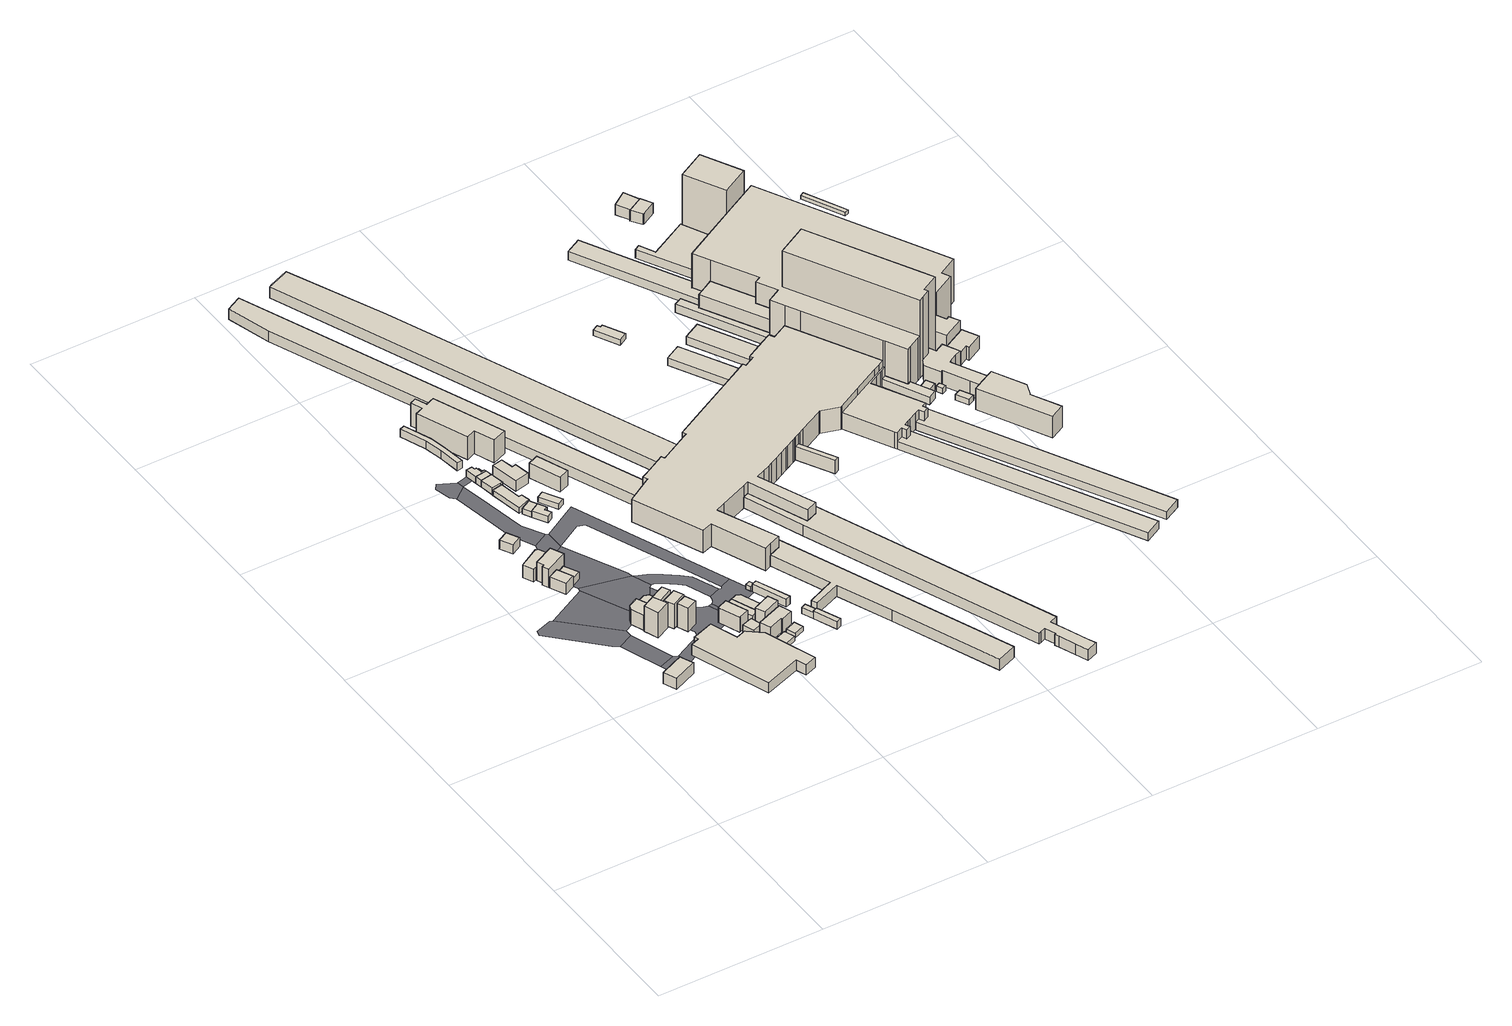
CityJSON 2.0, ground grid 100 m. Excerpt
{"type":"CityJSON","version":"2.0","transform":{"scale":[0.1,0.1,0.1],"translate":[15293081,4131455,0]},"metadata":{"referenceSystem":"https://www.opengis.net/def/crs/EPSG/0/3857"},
"CityObjects":{
"building1":{"type":"Building","attributes":{"measured_height":8.1},"geometry":[{"type":"Solid","lod":"1","boundaries":[[[[0,1,2,3]],[[0,3,4,5]],[[3,2,6,4]],[[2,1,7,6]],[[1,0,5,7]],[[5,4,6,7]]]]}]},
"building2":{"type":"Building","attributes":{"measured_height":11.3,"year_of_construction":1967,"storeys_above_ground":2,"usage":"住宅","districts_and_zones_type":"商業地域"},"geometry":[{"type":"Solid","lod":"1","boundaries":[[[[8,9,10,11]],[[8,11,12,13]],[[11,10,14,12]],[[10,9,15,14]],[[9,8,13,15]],[[13,12,14,15]]]]}]},
"building3":{"type":"Building","attributes":{"measured_height":10.6,"year_of_construction":1973,"storeys_above_ground":3,"usage":"商業施設","districts_and_zones_type":"商業地域"},"geometry":[{"type":"Solid","lod":"1","boundaries":[[[[16,17,18,19,20,21,22]],[[16,22,23,24]],[[22,21,25,23]],[[21,20,26,25]],[[20,19,27,26]],[[19,18,28,27]],[[18,17,29,28]],[[17,16,24,29]],[[24,23,25,26,27,28,29]]]]}]},
"building4":{"type":"Building","attributes":{"measured_height":13.6,"year_of_construction":2006,"storeys_above_ground":4,"usage":"商業施設","districts_and_zones_type":"商業地域"},"geometry":[{"type":"Solid","lod":"1","boundaries":[[[[30,31,32,33,34,35]],[[30,35,36,37]],[[35,34,38,36]],[[34,33,39,38]],[[33,32,40,39]],[[32,31,41,40]],[[31,30,37,41]],[[37,36,38,39,40,41]]]]}]},
"building5":{"type":"Building","attributes":{"measured_height":16.8,"year_of_construction":1968,"storeys_above_ground":3,"usage":"住宅","districts_and_zones_type":"商業地域"},"geometry":[{"type":"Solid","lod":"1","boundaries":[[[[42,43,44,45,46,47,48]],[[42,48,49,50]],[[48,47,51,49]],[[47,46,52,51]],[[46,45,53,52]],[[45,44,54,53]],[[44,43,55,54]],[[43,42,50,55]],[[50,49,51,52,53,54,55]]]]}]},
"building6":{"type":"Building","attributes":{"measured_height":19.3,"year_of_construction":1996,"storeys_above_ground":5,"usage":"商業施設","districts_and_zones_type":"商業地域"},"geometry":[{"type":"Solid","lod":"1","boundaries":[[[[56,57,58,59]],[[56,59,60,61]],[[59,58,62,60]],[[58,57,63,62]],[[57,56,61,63]],[[61,60,62,63]]]]}]},
"building7":{"type":"Building","attributes":{"measured_height":6.2,"storeys_above_ground":2,"usage":"商業施設","districts_and_zones_type":"商業地域"},"geometry":[{"type":"Solid","lod":"1","boundaries":[[[[64,65,66,67]],[[64,67,68,69]],[[67,66,70,68]],[[66,65,71,70]],[[65,64,69,71]],[[69,68,70,71]]]]}]},
"building8":{"type":"Building","attributes":{"measured_height":7.5,"year_of_construction":1984,"storeys_above_ground":1,"usage":"商業施設","districts_and_zones_type":"商業地域"},"geometry":[{"type":"Solid","lod":"1","boundaries":[[[[72,73,74,75]],[[72,75,76,77]],[[75,74,78,76]],[[74,73,79,78]],[[73,72,77,79]],[[77,76,78,79]]]]}]},
"building9":{"type":"Building","attributes":{"measured_height":15.2},"geometry":[{"type":"Solid","lod":"1","boundaries":[[[[80,81,82,83,84,85]],[[80,85,86,87]],[[85,84,88,86]],[[84,83,89,88]],[[83,82,90,89]],[[82,81,91,90]],[[81,80,87,91]],[[87,86,88,89,90,91]]]]}]},
"building10":{"type":"Building","attributes":{"measured_height":15.2,"year_of_construction":1981,"storeys_above_ground":5,"usage":"店舗等併用住宅","districts_and_zones_type":"商業地域"},"geometry":[{"type":"Solid","lod":"1","boundaries":[[[[92,93,94,95,96]],[[92,96,97,98]],[[96,95,99,97]],[[95,94,100,99]],[[94,93,101,100]],[[93,92,98,101]],[[98,97,99,100,101]]]]}]},
"building11":{"type":"Building","attributes":{"measured_height":16.3,"year_of_construction":1977,"storeys_above_ground":4,"usage":"商業施設","districts_and_zones_type":"商業地域"},"geometry":[{"type":"Solid","lod":"1","boundaries":[[[[102,103,104,105]],[[102,105,106,107]],[[105,104,108,106]],[[104,103,109,108]],[[103,102,107,109]],[[107,106,108,109]]]]}]},
"building12":{"type":"Building","attributes":{"measured_height":15.6,"year_of_construction":1997,"storeys_above_ground":2,"usage":"商業施設","districts_and_zones_type":"商業地域"},"geometry":[{"type":"Solid","lod":"1","boundaries":[[[[110,111,112,113]],[[110,113,114,115]],[[113,112,116,114]],[[112,111,117,116]],[[111,110,115,117]],[[115,114,116,117]]]]}]},
"building13":{"type":"Building","attributes":{"measured_height":8.1},"geometry":[{"type":"Solid","lod":"1","boundaries":[[[[118,119,120,121,122,123,124,125,126,127,128]],[[118,128,129,130]],[[128,127,131,129]],[[127,126,132,131]],[[126,125,133,132]],[[125,124,134,133]],[[124,123,135,134]],[[123,122,136,135]],[[122,121,137,136]],[[121,120,138,137]],[[120,119,139,138]],[[119,118,130,139]],[[130,129,131,132,133,134,135,136,137,138,139]]]]}]},
"building14":{"type":"Building","attributes":{"measured_height":9.9,"year_of_construction":1980,"storeys_above_ground":3,"usage":"商業施設","districts_and_zones_type":"商業地域"},"geometry":[{"type":"Solid","lod":"1","boundaries":[[[[140,141,142,143,144,145]],[[140,145,146,147]],[[145,144,148,146]],[[144,143,149,148]],[[143,142,150,149]],[[142,141,151,150]],[[141,140,147,151]],[[147,146,148,149,150,151]]]]}]},
"building15":{"type":"Building","attributes":{"measured_height":4.8,"storeys_above_ground":2,"usage":"商業施設","districts_and_zones_type":"商業地域"},"geometry":[{"type":"Solid","lod":"1","boundaries":[[[[152,153,154,155,156]],[[152,156,157,158]],[[156,155,159,157]],[[155,154,160,159]],[[154,153,161,160]],[[153,152,158,161]],[[158,157,159,160,161]]]]}]},
"building16":{"type":"Building","attributes":{"measured_height":6.5},"geometry":[{"type":"Solid","lod":"1","boundaries":[[[[162,163,164,165]],[[162,165,166,167]],[[165,164,168,166]],[[164,163,169,168]],[[163,162,167,169]],[[167,166,168,169]]]]}]},
"building17":{"type":"Building","attributes":{"measured_height":4.9},"geometry":[{"type":"Solid","lod":"1","boundaries":[[[[170,171,172,173,174,175]],[[170,175,176,177]],[[175,174,178,176]],[[174,173,179,178]],[[173,172,180,179]],[[172,171,181,180]],[[171,170,177,181]],[[177,176,178,179,180,181]]]]}]},
"building18":{"type":"Building","attributes":{"measured_height":4.7,"storeys_above_ground":2,"usage":"商業施設","districts_and_zones_type":"商業地域"},"geometry":[{"type":"Solid","lod":"1","boundaries":[[[[182,183,184,185,154,153]],[[182,153,186,187]],[[153,154,188,186]],[[154,185,189,188]],[[185,184,190,189]],[[184,183,191,190]],[[183,182,187,191]],[[187,186,188,189,190,191]]]]}]},
"building19":{"type":"Building","attributes":{"measured_height":5.1,"storeys_above_ground":2,"usage":"商業施設","districts_and_zones_type":"商業地域"},"geometry":[{"type":"Solid","lod":"1","boundaries":[[[[192,193,194,195,196]],[[192,196,197,198]],[[196,195,199,197]],[[195,194,200,199]],[[194,193,201,200]],[[193,192,198,201]],[[198,197,199,200,201]]]]}]},
"building20":{"type":"Building","attributes":{"measured_height":5.1,"storeys_above_ground":2,"usage":"商業施設","districts_and_zones_type":"商業地域"},"geometry":[{"type":"Solid","lod":"1","boundaries":[[[[196,195,202,203]],[[196,203,204,205]],[[203,202,206,204]],[[202,195,207,206]],[[195,196,205,207]],[[205,204,206,207]]]]}]},
"building21":{"type":"Building","attributes":{"measured_height":5.7,"storeys_above_ground":2,"usage":"商業施設","districts_and_zones_type":"商業地域"},"geometry":[{"type":"Solid","lod":"1","boundaries":[[[[208,209,210,211,212,213,214,215]],[[208,215,216,217]],[[215,214,218,216]],[[214,213,219,218]],[[213,212,220,219]],[[212,211,221,220]],[[211,210,222,221]],[[210,209,223,222]],[[209,208,217,223]],[[217,216,218,219,220,221,222,223]]]]}]},
"building22":{"type":"Building","attributes":{"measured_height":4.8,"storeys_above_ground":2,"usage":"商業施設","districts_and_zones_type":"商業地域"},"geometry":[{"type":"Solid","lod":"1","boundaries":[[[[224,225,226,227,203,202,228,229]],[[224,229,230,231]],[[229,228,232,230]],[[228,202,233,232]],[[202,203,234,233]],[[203,227,235,234]],[[227,226,236,235]],[[226,225,237,236]],[[225,224,231,237]],[[231,230,232,233,234,235,236,237]]]]}]},
"building23":{"type":"Building","attributes":{"measured_height":3.4},"geometry":[{"type":"Solid","lod":"1","boundaries":[[[[238,239,240,241]],[[238,241,242,243]],[[241,240,244,242]],[[240,239,245,244]],[[239,238,243,245]],[[243,242,244,245]]]]}]},
"building24":{"type":"Building","attributes":{"measured_height":9,"year_of_construction":1964,"storeys_above_ground":2,"usage":"商業施設","districts_and_zones_type":"商業地域"},"geometry":[{"type":"Solid","lod":"1","boundaries":[[[[246,247,248,249,250]],[[246,250,251,252]],[[250,249,253,251]],[[249,248,254,253]],[[248,247,255,254]],[[247,246,252,255]],[[252,251,253,254,255]]]]}]},
"building25":{"type":"Building","attributes":{"measured_height":9.7,"year_of_construction":1983,"storeys_above_ground":3,"usage":"店舗等併用住宅","districts_and_zones_type":"商業地域"},"geometry":[{"type":"Solid","lod":"1","boundaries":[[[[256,257,258,259,260,261,262]],[[256,262,263,264]],[[262,261,265,263]],[[261,260,266,265]],[[260,259,267,266]],[[259,258,268,267]],[[258,257,269,268]],[[257,256,264,269]],[[264,263,265,266,267,268,269]]]]}]},
"building26":{"type":"Building","attributes":{"measured_height":13.1,"year_of_construction":1976,"storeys_above_ground":4,"usage":"商業系複合施設","districts_and_zones_type":"商業地域"},"geometry":[{"type":"Solid","lod":"1","boundaries":[[[[270,271,272,273]],[[270,273,274,275]],[[273,272,276,274]],[[272,271,277,276]],[[271,270,275,277]],[[275,274,276,277]]]]}]},
"building27":{"type":"Building","attributes":{"measured_height":4.4,"year_of_construction":1964,"storeys_above_ground":1,"usage":"商業施設","districts_and_zones_type":"商業地域"},"geometry":[{"type":"Solid","lod":"1","boundaries":[[[[278,279,280,281]],[[278,281,282,283]],[[281,280,284,282]],[[280,279,285,284]],[[279,278,283,285]],[[283,282,284,285]]]]}]},
"building28":{"type":"Building","attributes":{"measured_height":7,"storeys_above_ground":1,"usage":"運輸倉庫施設","districts_and_zones_type":"商業地域"},"geometry":[{"type":"Solid","lod":"1","boundaries":[[[[286,287,246,250,288,289]],[[286,289,290,291]],[[289,288,292,290]],[[288,250,293,292]],[[250,246,294,293]],[[246,287,295,294]],[[287,286,291,295]],[[291,290,292,293,294,295]]]]}]},
"building29":{"type":"Building","attributes":{"measured_height":7.9,"storeys_above_ground":2,"usage":"住宅","districts_and_zones_type":"商業地域"},"geometry":[{"type":"Solid","lod":"1","boundaries":[[[[296,297,298,299,300,301]],[[296,301,302,303]],[[301,300,304,302]],[[300,299,305,304]],[[299,298,306,305]],[[298,297,307,306]],[[297,296,303,307]],[[303,302,304,305,306,307]]]]}]},
"building30":{"type":"Building","attributes":{"measured_height":4.3,"year_of_construction":2017,"storeys_above_ground":1,"usage":"商業施設","districts_and_zones_type":"商業地域"},"geometry":[{"type":"Solid","lod":"1","boundaries":[[[[308,309,310,311]],[[308,311,312,313]],[[311,310,314,312]],[[310,309,315,314]],[[309,308,313,315]],[[313,312,314,315]]]]}]},
"building31":{"type":"Building","attributes":{"measured_height":16.6,"year_of_construction":2007,"storeys_above_ground":4,"usage":"業務施設","districts_and_zones_type":"商業地域"},"geometry":[{"type":"Solid","lod":"1","boundaries":[[[[316,317,318,319,320,321,322,323,324,325]],[[316,325,326,327]],[[325,324,328,326]],[[324,323,329,328]],[[323,322,330,329]],[[322,321,331,330]],[[321,320,332,331]],[[320,319,333,332]],[[319,318,334,333]],[[318,317,335,334]],[[317,316,327,335]],[[327,326,328,329,330,331,332,333,334,335]]]]}]},
"building32":{"type":"Building","attributes":{"measured_height":10.2,"year_of_construction":2008,"storeys_above_ground":2,"usage":"業務施設","districts_and_zones_type":"商業地域"},"geometry":[{"type":"Solid","lod":"1","boundaries":[[[[336,337,338,339]],[[336,339,340,341]],[[339,338,342,340]],[[338,337,343,342]],[[337,336,341,343]],[[341,340,342,343]]]]}]},
"building33":{"type":"Building","attributes":{"measured_height":3.2},"geometry":[{"type":"Solid","lod":"1","boundaries":[[[[344,345,346,347]],[[344,347,348,349]],[[347,346,350,348]],[[346,345,351,350]],[[345,344,349,351]],[[349,348,350,351]]]]}]},
"building34":{"type":"Building","attributes":{"measured_height":5.3},"geometry":[{"type":"Solid","lod":"1","boundaries":[[[[352,353,354,355]],[[352,355,356,357]],[[355,354,358,356]],[[354,353,359,358]],[[353,352,357,359]],[[357,356,358,359]]]]}]},
"building35":{"type":"Building","attributes":{"measured_height":4.4,"year_of_construction":1963,"storeys_above_ground":2,"usage":"商業施設","districts_and_zones_type":"商業地域"},"geometry":[{"type":"Solid","lod":"1","boundaries":[[[[360,361,362,363]],[[360,363,364,365]],[[363,362,366,364]],[[362,361,367,366]],[[361,360,365,367]],[[365,364,366,367]]]]}]},
"building36":{"type":"Building","attributes":{"measured_height":8.5,"storeys_above_ground":1,"usage":"業務施設","districts_and_zones_type":"商業地域"},"geometry":[{"type":"Solid","lod":"1","boundaries":[[[[368,369,370,371]],[[368,371,372,373]],[[371,370,374,372]],[[370,369,375,374]],[[369,368,373,375]],[[373,372,374,375]]]]}]},
"building37":{"type":"Building","attributes":{"measured_height":7.8,"year_of_construction":1972,"storeys_above_ground":1,"usage":"運輸倉庫施設","districts_and_zones_type":"商業地域"},"geometry":[{"type":"Solid","lod":"1","boundaries":[[[[376,377,378,379,380,381,382]],[[376,382,383,384]],[[382,381,385,383]],[[381,380,386,385]],[[380,379,387,386]],[[379,378,388,387]],[[378,377,389,388]],[[377,376,384,389]],[[384,383,385,386,387,388,389]]]]}]},
"building38":{"type":"Building","attributes":{"measured_height":8.8,"year_of_construction":1972,"storeys_above_ground":2,"usage":"運輸倉庫施設","districts_and_zones_type":"商業地域"},"geometry":[{"type":"Solid","lod":"1","boundaries":[[[[390,391,392,393,394,395,396,397,398,399,400,401,402]],[[390,402,403,404]],[[402,401,405,403]],[[401,400,406,405]],[[400,399,407,406]],[[399,398,408,407]],[[398,397,409,408]],[[397,396,410,409]],[[396,395,411,410]],[[395,394,412,411]],[[394,393,413,412]],[[393,392,414,413]],[[392,391,415,414]],[[391,390,404,415]],[[404,403,405,406,407,408,409,410,411,412,413,414,415]]]]}]},
"building39":{"type":"Building","attributes":{"measured_height":7.8,"year_of_construction":1972,"storeys_above_ground":1,"usage":"運輸倉庫施設","districts_and_zones_type":"商業地域"},"geometry":[{"type":"Solid","lod":"1","boundaries":[[[[416,417,418,419,420,421]],[[416,421,422,423]],[[421,420,424,422]],[[420,419,425,424]],[[419,418,426,425]],[[418,417,427,426]],[[417,416,423,427]],[[423,422,424,425,426,427]]]]}]},
"building40":{"type":"Building","attributes":{"measured_height":7.7,"year_of_construction":1972,"storeys_above_ground":1,"usage":"運輸倉庫施設","districts_and_zones_type":"商業地域"},"geometry":[{"type":"Solid","lod":"1","boundaries":[[[[428,429,430,431,432,433,434,435,436,437,438,439,440,441,442,443,444,445,446,447]],[[428,447,448,449]],[[447,446,450,448]],[[446,445,451,450]],[[445,444,452,451]],[[444,443,453,452]],[[443,442,454,453]],[[442,441,455,454]],[[441,440,456,455]],[[440,439,457,456]],[[439,438,458,457]],[[438,437,459,458]],[[437,436,460,459]],[[436,435,461,460]],[[435,434,462,461]],[[434,433,463,462]],[[433,432,464,463]],[[432,431,465,464]],[[431,430,466,465]],[[430,429,467,466]],[[429,428,449,467]],[[449,448,450,451,452,453,454,455,456,457,458,459,460,461,462,463,464,465,466,467]]]]}]},
"building41":{"type":"Building","attributes":{"measured_height":18.4,"year_of_construction":1972,"storeys_above_ground":2,"name":"豊橋駅","usage":"運輸倉庫施設","districts_and_zones_type":"商業地域"},"geometry":[{"type":"Solid","lod":"1","boundaries":[[[[468,469,470,471,472,473,474,475,476,477,478,479,480,481,482,483,484,485,486,487,488,489,490,491,492,493,494,495,496,497,498,499,500,501,502,503,504,505,506,507,508,509,510,511,512,513,514,515,516,517,518,519,520,521,522,523,524,525,526,527,528,529]],[[468,529,530,531]],[[529,528,532,530]],[[528,527,533,532]],[[527,526,534,533]],[[526,525,535,534]],[[525,524,536,535]],[[524,523,537,536]],[[523,522,538,537]],[[522,521,539,538]],[[521,520,540,539]],[[520,519,541,540]],[[519,518,542,541]],[[518,517,543,542]],[[517,516,544,543]],[[516,515,545,544]],[[515,514,546,545]],[[514,513,547,546]],[[513,512,548,547]],[[512,511,549,548]],[[511,510,550,549]],[[510,509,551,550]],[[509,508,552,551]],[[508,507,553,552]],[[507,506,554,553]],[[506,505,555,554]],[[505,504,556,555]],[[504,503,557,556]],[[503,502,558,557]],[[502,501,559,558]],[[501,500,560,559]],[[500,499,561,560]],[[499,498,562,561]],[[498,497,563,562]],[[497,496,564,563]],[[496,495,565,564]],[[495,494,566,565]],[[494,493,567,566]],[[493,492,568,567]],[[492,491,569,568]],[[491,490,570,569]],[[490,489,571,570]],[[489,488,572,571]],[[488,487,573,572]],[[487,486,574,573]],[[486,485,575,574]],[[485,484,576,575]],[[484,483,577,576]],[[483,482,578,577]],[[482,481,579,578]],[[481,480,580,579]],[[480,479,581,580]],[[479,478,582,581]],[[478,477,583,582]],[[477,476,584,583]],[[476,475,585,584]],[[475,474,586,585]],[[474,473,587,586]],[[473,472,588,587]],[[472,471,589,588]],[[471,470,590,589]],[[470,469,591,590]],[[469,468,531,591]],[[531,530,532,533,534,535,536,537,538,539,540,541,542,543,544,545,546,547,548,549,550,551,552,553,554,555,556,557,558,559,560,561,562,563,564,565,566,567,568,569,570,571,572,573,574,575,576,577,578,579,580,581,582,583,584,585,586,587,588,589,590,591]]]]}]},
"building42":{"type":"Building","attributes":{"measured_height":11.7,"storeys_above_ground":1,"usage":"運輸倉庫施設","districts_and_zones_type":"商業地域"},"geometry":[{"type":"Solid","lod":"1","boundaries":[[[[592,593,594,595]],[[592,595,596,597]],[[595,594,598,596]],[[594,593,599,598]],[[593,592,597,599]],[[597,596,598,599]]]]}]},
"building43":{"type":"Building","attributes":{"measured_height":3.5,"year_of_construction":1991,"storeys_above_ground":1,"usage":"業務施設","districts_and_zones_type":"商業地域"},"geometry":[{"type":"Solid","lod":"1","boundaries":[[[[600,601,602,603,604,605]],[[600,605,606,607]],[[605,604,608,606]],[[604,603,609,608]],[[603,602,610,609]],[[602,601,611,610]],[[601,600,607,611]],[[607,606,608,609,610,611]]]]}]},
"building44":{"type":"Building","attributes":{"measured_height":5.5,"year_of_construction":1997,"storeys_above_ground":1,"usage":"運輸倉庫施設","districts_and_zones_type":"商業地域"},"geometry":[{"type":"Solid","lod":"1","boundaries":[[[[612,613,614,615,616,617]],[[612,617,618,619]],[[617,616,620,618]],[[616,615,621,620]],[[615,614,622,621]],[[614,613,623,622]],[[613,612,619,623]],[[619,618,620,621,622,623]]]]}]},
"building45":{"type":"Building","attributes":{"measured_height":5.5,"year_of_construction":1997,"storeys_above_ground":1,"usage":"運輸倉庫施設","districts_and_zones_type":"商業地域"},"geometry":[{"type":"Solid","lod":"1","boundaries":[[[[624,625,626,627]],[[624,627,628,629]],[[627,626,630,628]],[[626,625,631,630]],[[625,624,629,631]],[[629,628,630,631]]]]}]},
"building46":{"type":"Building","attributes":{"measured_height":13,"storeys_above_ground":1,"usage":"運輸倉庫施設","districts_and_zones_type":"商業地域"},"geometry":[{"type":"Solid","lod":"1","boundaries":[[[[632,633,634,635,636,637,638,639,640,641,642,643,644,645,646,647,648,649,650,651,652,653,654,655,656]],[[632,656,657,658]],[[656,655,659,657]],[[655,654,660,659]],[[654,653,661,660]],[[653,652,662,661]],[[652,651,663,662]],[[651,650,664,663]],[[650,649,665,664]],[[649,648,666,665]],[[648,647,667,666]],[[647,646,668,667]],[[646,645,669,668]],[[645,644,670,669]],[[644,643,671,670]],[[643,642,672,671]],[[642,641,673,672]],[[641,640,674,673]],[[640,639,675,674]],[[639,638,676,675]],[[638,637,677,676]],[[637,636,678,677]],[[636,635,679,678]],[[635,634,680,679]],[[634,633,681,680]],[[633,632,658,681]],[[658,657,659,660,661,662,663,664,665,666,667,668,669,670,671,672,673,674,675,676,677,678,679,680,681]]]]}]},
"building47":{"type":"Building","attributes":{"measured_height":20.9,"year_of_construction":1997,"storeys_above_ground":1,"usage":"運輸倉庫施設","districts_and_zones_type":"商業地域"},"geometry":[{"type":"Solid","lod":"1","boundaries":[[[[682,683,684,685,529,528,686,687]],[[682,687,688,689]],[[687,686,690,688]],[[686,528,691,690]],[[528,529,692,691]],[[529,685,693,692]],[[685,684,694,693]],[[684,683,695,694]],[[683,682,689,695]],[[689,688,690,691,692,693,694,695]]]]}]},
"building48":{"type":"Building","attributes":{"measured_height":5.6,"year_of_construction":1997,"storeys_above_ground":1,"usage":"運輸倉庫施設","districts_and_zones_type":"商業地域"},"geometry":[{"type":"Solid","lod":"1","boundaries":[[[[696,697,650,649,648,647,646,645]],[[696,645,698,699]],[[645,646,700,698]],[[646,647,701,700]],[[647,648,702,701]],[[648,649,703,702]],[[649,650,704,703]],[[650,697,705,704]],[[697,696,699,705]],[[699,698,700,701,702,703,704,705]]]]}]},
"building49":{"type":"Building","attributes":{"measured_height":27.9},"geometry":[{"type":"Solid","lod":"1","boundaries":[[[[706,707,708,684,683,682,709,710,711]],[[706,711,712,713]],[[711,710,714,712]],[[710,709,715,714]],[[709,682,716,715]],[[682,683,717,716]],[[683,684,718,717]],[[684,708,719,718]],[[708,707,720,719]],[[707,706,713,720]],[[713,712,714,715,716,717,718,719,720]]]]}]},
"building50":{"type":"Building","attributes":{"measured_height":17.8},"geometry":[{"type":"Solid","lod":"1","boundaries":[[[[721,722,723,724,725,726,727,728,729,730,731,732,733,734,735]],[[721,735,736,737]],[[735,734,738,736]],[[734,733,739,738]],[[733,732,740,739]],[[732,731,741,740]],[[731,730,742,741]],[[730,729,743,742]],[[729,728,744,743]],[[728,727,745,744]],[[727,726,746,745]],[[726,725,747,746]],[[725,724,748,747]],[[724,723,749,748]],[[723,722,750,749]],[[722,721,737,750]],[[737,736,738,739,740,741,742,743,744,745,746,747,748,749,750]]]]}]},
"building51":{"type":"Building","attributes":{"measured_height":6.7,"storeys_above_ground":1,"usage":"運輸倉庫施設","districts_and_zones_type":"商業地域"},"geometry":[{"type":"Solid","lod":"1","boundaries":[[[[751,752,753,754,755,756,757,758]],[[751,758,759,760]],[[758,757,761,759]],[[757,756,762,761]],[[756,755,763,762]],[[755,754,764,763]],[[754,753,765,764]],[[753,752,766,765]],[[752,751,760,766]],[[760,759,761,762,763,764,765,766]]]]}]},
"building52":{"type":"Building","attributes":{"measured_height":5.8},"geometry":[{"type":"Solid","lod":"1","boundaries":[[[[767,768,769,770,771,772,773,774,775,776]],[[767,776,777,778]],[[776,775,779,777]],[[775,774,780,779]],[[774,773,781,780]],[[773,772,782,781]],[[772,771,783,782]],[[771,770,784,783]],[[770,769,785,784]],[[769,768,786,785]],[[768,767,778,786]],[[778,777,779,780,781,782,783,784,785,786]]]]}]},
"building53":{"type":"Building","attributes":{"measured_height":4.4,"storeys_above_ground":1,"usage":"運輸倉庫施設","districts_and_zones_type":"商業地域"},"geometry":[{"type":"Solid","lod":"1","boundaries":[[[[787,788,789,790]],[[787,790,791,792]],[[790,789,793,791]],[[789,788,794,793]],[[788,787,792,794]],[[792,791,793,794]]]]}]},
"building54":{"type":"Building","attributes":{"measured_height":3.7},"geometry":[{"type":"Solid","lod":"1","boundaries":[[[[795,796,797,798]],[[795,798,799,800]],[[798,797,801,799]],[[797,796,802,801]],[[796,795,800,802]],[[800,799,801,802]]]]}]},
"building55":{"type":"Building","attributes":{"measured_height":60.1},"geometry":[{"type":"Solid","lod":"1","boundaries":[[[[803,804,805,806,807,808,809,810,811]],[[803,811,812,813]],[[811,810,814,812]],[[810,809,815,814]],[[809,808,816,815]],[[808,807,817,816]],[[807,806,818,817]],[[806,805,819,818]],[[805,804,820,819]],[[804,803,813,820]],[[813,812,814,815,816,817,818,819,820]]]]}]},
"building56":{"type":"Building","attributes":{"measured_height":3.6,"year_of_construction":2012,"storeys_above_ground":1,"usage":"運輸倉庫施設","districts_and_zones_type":"商業地域"},"geometry":[{"type":"Solid","lod":"1","boundaries":[[[[821,822,823,824]],[[821,824,825,826]],[[824,823,827,825]],[[823,822,828,827]],[[822,821,826,828]],[[826,825,827,828]]]]}]},
"building57":{"type":"Building","attributes":{"measured_height":7,"year_of_construction":1993,"storeys_above_ground":2,"usage":"業務施設","districts_and_zones_type":"商業地域"},"geometry":[{"type":"Solid","lod":"1","boundaries":[[[[829,830,831,832]],[[829,832,833,834]],[[832,831,835,833]],[[831,830,836,835]],[[830,829,834,836]],[[834,833,835,836]]]]}]},
"building58":{"type":"Building","attributes":{"measured_height":8.6,"year_of_construction":1989,"storeys_above_ground":2,"usage":"商業施設","districts_and_zones_type":"商業地域"},"geometry":[{"type":"Solid","lod":"1","boundaries":[[[[837,838,839,840,830,829]],[[837,829,841,842]],[[829,830,843,841]],[[830,840,844,843]],[[840,839,845,844]],[[839,838,846,845]],[[838,837,842,846]],[[842,841,843,844,845,846]]]]}]},
"building59":{"type":"Building","attributes":{"measured_height":12.4,"storeys_above_ground":1,"usage":"運輸倉庫施設","districts_and_zones_type":"商業地域"},"geometry":[{"type":"Solid","lod":"1","boundaries":[[[[847,848,849,850,851,852,853,854,855,856,857,858,859,860,861,862,863]],[[847,863,864,865]],[[863,862,866,864]],[[862,861,867,866]],[[861,860,868,867]],[[860,859,869,868]],[[859,858,870,869]],[[858,857,871,870]],[[857,856,872,871]],[[856,855,873,872]],[[855,854,874,873]],[[854,853,875,874]],[[853,852,876,875]],[[852,851,877,876]],[[851,850,878,877]],[[850,849,879,878]],[[849,848,880,879]],[[848,847,865,880]],[[865,864,866,867,868,869,870,871,872,873,874,875,876,877,878,879,880]]]]}]},
"building60":{"type":"Building","attributes":{"measured_height":17,"storeys_above_ground":2,"usage":"運輸倉庫施設","districts_and_zones_type":"商業地域"},"geometry":[{"type":"Solid","lod":"1","boundaries":[[[[881,882,883,884,885,886,887,888]],[[881,888,889,890]],[[888,887,891,889]],[[887,886,892,891]],[[886,885,893,892]],[[885,884,894,893]],[[884,883,895,894]],[[883,882,896,895]],[[882,881,890,896]],[[890,889,891,892,893,894,895,896]]]]}]},
"building61":{"type":"Building","attributes":{"measured_height":33.2},"geometry":[{"type":"Solid","lod":"1","boundaries":[[[[897,898,899,900,901,902,903,904,905,906,907,908,632,656,909,910,911,912,913,914,915,916,917,918,919,920]],[[897,920,921,922]],[[920,919,923,921]],[[919,918,924,923]],[[918,917,925,924]],[[917,916,926,925]],[[916,915,927,926]],[[915,914,928,927]],[[914,913,929,928]],[[913,912,930,929]],[[912,911,931,930]],[[911,910,932,931]],[[910,909,933,932]],[[909,656,934,933]],[[656,632,935,934]],[[632,908,936,935]],[[908,907,937,936]],[[907,906,938,937]],[[906,905,939,938]],[[905,904,940,939]],[[904,903,941,940]],[[903,902,942,941]],[[902,901,943,942]],[[901,900,944,943]],[[900,899,945,944]],[[899,898,946,945]],[[898,897,922,946]],[[922,921,923,924,925,926,927,928,929,930,931,932,933,934,935,936,937,938,939,940,941,942,943,944,945,946]]]]}]},
"building62":{"type":"Building","attributes":{"measured_height":37.3,"year_of_construction":1997,"storeys_above_ground":2,"usage":"運輸倉庫施設","districts_and_zones_type":"商業地域"},"geometry":[{"type":"Solid","lod":"1","boundaries":[[[[947,948,949,950]],[[947,950,951,952]],[[950,949,953,951]],[[949,948,954,953]],[[948,947,952,954]],[[952,951,953,954]]]]}]},
"building63":{"type":"Building","attributes":{"measured_height":13.3,"storeys_above_ground":2,"usage":"業務施設","districts_and_zones_type":"商業地域"},"geometry":[{"type":"Solid","lod":"1","boundaries":[[[[955,956,957,958,959,960]],[[955,960,961,962]],[[960,959,963,961]],[[959,958,964,963]],[[958,957,965,964]],[[957,956,966,965]],[[956,955,962,966]],[[962,961,963,964,965,966]]]]}]},
"building64":{"type":"Building","attributes":{"measured_height":10.1,"year_of_construction":2014,"storeys_above_ground":2,"usage":"商業施設","districts_and_zones_type":"商業地域"},"geometry":[{"type":"Solid","lod":"1","boundaries":[[[[967,968,969,970,971,972]],[[967,972,973,974]],[[972,971,975,973]],[[971,970,976,975]],[[970,969,977,976]],[[969,968,978,977]],[[968,967,974,978]],[[974,973,975,976,977,978]]]]}]},
"building65":{"type":"Building","attributes":{"measured_height":4.4,"storeys_above_ground":1,"usage":"運輸倉庫施設","districts_and_zones_type":"商業地域"},"geometry":[{"type":"Solid","lod":"1","boundaries":[[[[979,980,981,982]],[[979,982,983,984]],[[982,981,985,983]],[[981,980,986,985]],[[980,979,984,986]],[[984,983,985,986]]]]}]},
"road1":{"type":"Road","geometry":[{"type":"MultiSurface","lod":"1","boundaries":[[[987,988,989,990,991,992,993,994]]]}]},
"road2":{"type":"Road","geometry":[{"type":"MultiSurface","lod":"1","boundaries":[[[995,993,992,996,997]]]}]},
"road3":{"type":"Road","geometry":[{"type":"MultiSurface","lod":"1","boundaries":[[[998,995,997,999,1000,1001]]]}]},
"road4":{"type":"Road","geometry":[{"type":"MultiSurface","lod":"1","boundaries":[[[1002,1003,987,994]]]}]},
"road5":{"type":"Road","geometry":[{"type":"MultiSurface","lod":"1","boundaries":[[[1004,1005,998,1001]]]}]},
"road6":{"type":"Road","geometry":[{"type":"MultiSurface","lod":"1","boundaries":[[[1006,1007,1008,1009,1010,1011,1012]]]}]},
"road7":{"type":"Road","geometry":[{"type":"MultiSurface","lod":"1","boundaries":[[[1013,1014,1003,1002,1015,1016,1017]]]}]},
"road8":{"type":"Road","geometry":[{"type":"MultiSurface","lod":"1","boundaries":[[[1018,1012,1011,1019,1014,1013]]]}]},
"road9":{"type":"Road","geometry":[{"type":"MultiSurface","lod":"1","boundaries":[[[1020,1021,1022,1023,1024,1025]]]}]},
"road10":{"type":"Road","geometry":[{"type":"MultiSurface","lod":"1","boundaries":[[[1026,1025,1024,1027,1028,1008,1007,1029,1030]]]}]},
"road11":{"type":"Road","geometry":[{"type":"MultiSurface","lod":"1","boundaries":[[[1031,1016,1015,1032,1033]]]}]},
"road12":{"type":"Road","geometry":[{"type":"MultiSurface","lod":"1","boundaries":[[[1034,1031,1033,1035,1005,1004,1036,1037,1038]]]}]},
"road13":{"type":"Road","geometry":[{"type":"MultiSurface","lod":"1","boundaries":[[[1039,1040,1041,1020,1025]]]}]},
"road14":{"type":"Road","geometry":[{"type":"MultiSurface","lod":"1","boundaries":[[[1042,1043,1038,1037]]]}]},
"road15":{"type":"Road","geometry":[{"type":"MultiSurface","lod":"1","boundaries":[[[1044,1013,1017,1045,1046,1047,1048,1049,1050,1051,1052,1053,1054]]]}]},
"road16":{"type":"Road","geometry":[{"type":"MultiSurface","lod":"1","boundaries":[[[1055,1056,1057,1006,1012,1058,1059,1060,1061,1062]]]}]},
"road17":{"type":"Road","geometry":[{"type":"MultiSurface","lod":"1","boundaries":[[[1063,1055,1062,1064,1065,1066,1067,1068,1050,1049,1069,1070,1043,1042,1071,1072,1073,1074,1075]]]}]}
},
"vertices":[
[494,1012,72],[353,951,72],[319,1029,72],[460,1090,72],[460,1090,145],[494,1012,145],[319,1029,145],[353,951,145],
[346,1928,72],[284,1897,72],[239,1988,72],[301,2018,72],[301,2018,146],[346,1928,146],[239,1988,146],[284,1897,146],
[304,2193,71],[334,2131,71],[216,2074,71],[213,2080,71],[196,2072,71],[168,2133,71],[287,2200,71],[287,2200,157],[304,2193,157],[168,2133,157],[196,2072,157],[213,2080,157],[216,2074,157],[334,2131,157],
[370,2056,72],[237,1992,72],[220,2028,72],[235,2035,72],[216,2074,72],[334,2131,72],[334,2131,195],[370,2056,195],[216,2074,195],[235,2035,195],[220,2028,195],[237,1992,195],
[540,1503,71],[524,1494,71],[533,1478,71],[465,1443,71],[437,1517,71],[449,1550,71],[506,1578,71],[506,1578,170],[540,1503,170],[449,1550,170],[437,1517,170],[465,1443,170],[533,1478,170],[524,1494,170],
[579,1393,71],[495,1352,71],[463,1436,71],[539,1475,71],[539,1475,239],[579,1393,239],[463,1436,239],[495,1352,239],
[289,2350,72],[228,2318,72],[190,2390,72],[251,2422,72],[251,2422,131],[289,2350,131],[190,2390,131],[228,2318,131],
[405,1966,72],[349,1937,72],[306,2019,72],[362,2049,72],[362,2049,121],[405,1966,121],[306,2019,121],[349,1937,121],
[599,1600,73],[631,1531,73],[546,1489,73],[540,1503,73],[506,1578,73],[571,1610,73],[571,1610,139],[599,1600,139],[506,1578,139],[540,1503,139],[546,1489,139],[631,1531,139],
[653,1485,74],[567,1442,74],[544,1487,74],[546,1489,74],[631,1531,74],[631,1531,226],[653,1485,226],[546,1489,226],[544,1487,226],[567,1442,226],
[686,1410,74],[601,1368,74],[573,1422,74],[659,1464,74],[659,1464,236],[686,1410,236],[573,1422,236],[601,1368,236],
[715,1340,73],[651,1309,73],[622,1373,73],[687,1403,73],[687,1403,229],[715,1340,229],[622,1373,229],[651,1309,229],
[796,1070,72],[853,1091,72],[935,1024,72],[1045,719,72],[974,693,72],[953,753,72],[735,674,72],[565,1144,72],[617,1163,72],[609,1187,72],[737,1233,72],[737,1233,141],[796,1070,141],[609,1187,141],[617,1163,141],[565,1144,141],[735,674,141],[953,753,141],[974,693,141],[1045,719,141],[935,1024,141],[853,1091,141],
[934,1189,74],[874,1165,74],[869,1164,74],[821,1286,74],[819,1290,74],[882,1316,74],[882,1316,173],[934,1189,173],[819,1290,173],[821,1286,173],[869,1164,173],[874,1165,173],
[527,2548,75],[520,2545,75],[464,2513,75],[438,2562,75],[501,2597,75],[501,2597,110],[527,2548,110],[438,2562,110],[464,2513,110],[520,2545,110],
[960,1093,78],[895,1071,78],[872,1140,78],[937,1161,78],[937,1161,139],[960,1093,139],[872,1140,139],[895,1071,139],
[475,2653,74],[494,2656,74],[506,2602,74],[427,2572,74],[391,2768,74],[452,2779,74],[452,2779,111],[475,2653,111],[391,2768,111],[427,2572,111],[506,2602,111],[494,2656,111],
[547,2497,75],[526,2486,75],[546,2450,75],[511,2430,75],[520,2545,118],[547,2497,118],[464,2513,118],[511,2430,118],[546,2450,118],[526,2486,118],
[460,2785,75],[444,2782,75],[391,2773,75],[376,2855,75],[445,2867,75],[445,2867,121],[460,2785,121],[376,2855,121],[391,2773,121],[444,2782,121],
[368,2896,75],[438,2907,75],[438,2907,120],[445,2867,120],[368,2896,120],[376,2855,120],
[333,3267,76],[354,3166,76],[374,3036,76],[342,3031,76],[322,3160,76],[300,3265,76],[241,3417,76],[270,3428,76],[270,3428,128],[333,3267,128],[241,3417,128],[300,3265,128],[322,3160,128],[342,3031,128],[374,3036,128],[354,3166,128],
[398,2953,75],[409,2955,75],[416,2917,75],[435,2920,75],[355,2968,75],[393,2975,75],[393,2975,118],[398,2953,118],[355,2968,118],[368,2896,118],[438,2907,118],[435,2920,118],[416,2917,118],[409,2955,118],
[1065,945,81],[988,917,81],[966,980,81],[1042,1008,81],[1042,1008,113],[1065,945,113],[966,980,113],[988,917,113],
[991,1179,76],[946,1160,76],[934,1189,76],[882,1316,76],[929,1335,76],[929,1335,150],[991,1179,150],[882,1316,150],[934,1189,150],[946,1160,150],
[1119,1062,80],[1049,1034,80],[1045,1043,80],[959,1009,80],[934,1073,80],[967,1086,80],[1091,1134,80],[1091,1134,174],[1119,1062,174],[967,1086,174],[934,1073,174],[959,1009,174],[1045,1043,174],[1049,1034,174],
[1090,1147,79],[986,1104,79],[961,1160,79],[1066,1205,79],[1066,1205,199],[1090,1147,199],[961,1160,199],[986,1104,199],
[657,2514,75],[615,2491,75],[556,2598,75],[597,2620,75],[597,2620,110],[657,2514,110],[556,2598,110],[615,2491,110],
[1001,1361,76],[1063,1209,76],[924,1350,76],[978,1370,76],[978,1370,129],[1001,1361,129],[924,1350,129],[929,1335,129],[991,1179,129],[1063,1209,129],
[551,2837,76],[575,2842,76],[593,2749,76],[505,2731,76],[472,2899,76],[536,2912,76],[536,2912,146],[551,2837,146],[472,2899,146],[505,2731,146],[593,2749,146],[575,2842,146],
[1145,991,80],[1080,966,80],[1060,1018,80],[1125,1043,80],[1125,1043,112],[1145,991,112],[1060,1018,112],[1080,966,112],
[399,3411,76],[450,3433,76],[620,3017,76],[536,2982,76],[488,3100,76],[434,3077,76],[312,3376,76],[361,3396,76],[333,3464,76],[371,3480,76],[371,3480,228],[399,3411,228],[333,3464,228],[361,3396,228],[312,3376,228],[434,3077,228],[488,3100,228],[536,2982,228],[620,3017,228],[450,3433,228],
[757,2629,76],[694,2604,76],[622,2785,76],[685,2810,76],[685,2810,175],[757,2629,175],[622,2785,175],[694,2604,175],
[1120,1418,79],[1091,1406,79],[1080,1436,79],[1108,1447,79],[1108,1447,109],[1120,1418,109],[1080,1436,109],[1091,1406,109],
[1206,1212,80],[1176,1200,80],[1095,1398,80],[1125,1410,80],[1125,1410,131],[1206,1212,131],[1095,1398,131],[1176,1200,131],
[1271,1061,81],[1242,1049,81],[1213,1113,81],[1243,1126,81],[1243,1126,122],[1271,1061,122],[1213,1113,122],[1242,1049,122],
[1330,924,80],[1301,910,80],[1242,1049,80],[1271,1061,80],[1271,1061,129],[1330,924,129],[1242,1049,129],[1301,910,129],
[1076,2354,75],[1019,2324,75],[1032,2299,75],[975,2265,75],[80,4427,75],[6,4685,75],[95,4731,75],[95,4731,145],[1076,2354,145],[6,4685,145],[80,4427,145],[975,2265,145],[1032,2299,145],[1019,2324,145],
[1399,1571,80],[1944,232,80],[1941,231,80],[1828,185,80],[1571,816,80],[1440,1135,80],[1280,1067,80],[1264,1102,80],[1425,1172,80],[1283,1522,80],[1353,1551,80],[1199,1897,80],[1255,1921,80],[1255,1921,153],[1399,1571,153],[1199,1897,153],[1353,1551,153],[1283,1522,153],[1425,1172,153],[1264,1102,153],[1280,1067,153],[1440,1135,153],[1571,816,153],[1828,185,153],[1941,231,153],[1944,232,153],
[664,4215,74],[1377,2490,74],[1222,2408,74],[275,4720,74],[290,4726,74],[413,4776,74],[413,4776,147],[664,4215,147],[290,4726,147],[275,4720,147],[1222,2408,147],[1377,2490,147],
[2256,318,81],[2209,299,81],[2255,185,81],[2295,84,81],[2316,33,81],[2251,7,81],[2221,82,81],[2182,181,81],[2172,203,81],[2181,207,81],[2155,272,81],[2121,258,81],[2109,253,81],[1553,1635,81],[1417,1988,81],[1452,2002,81],[1591,1651,81],[1659,1679,81],[1520,2013,81],[1567,2033,81],[1567,2033,153],[2256,318,153],[1520,2013,153],[1659,1679,153],[1591,1651,153],[1452,2002,153],[1417,1988,153],[1553,1635,153],[2109,253,153],[2121,258,153],[2155,272,153],[2181,207,153],[2172,203,153],[2182,181,153],[2221,82,153],[2251,7,153],[2316,33,153],[2295,84,153],[2255,185,153],[2209,299,153],
[2328,2880,78],[2559,2454,78],[2519,2433,78],[2480,2413,78],[2327,2332,78],[2182,2255,78],[2178,2253,78],[2069,2286,78],[2059,2280,78],[1917,2208,78],[1889,2193,78],[1875,2186,78],[1848,2173,78],[1838,2168,78],[1825,2161,78],[1776,2136,78],[1761,2128,78],[1720,2107,78],[1676,2084,78],[1633,2063,78],[1611,2051,78],[1567,2033,78],[1520,2013,78],[1659,1679,78],[1591,1651,78],[1452,2002,78],[1417,1988,78],[1255,1921,78],[1199,1897,78],[1353,1551,78],[1283,1522,78],[1244,1505,78],[1113,1820,78],[1051,1798,78],[875,2205,78],[975,2265,78],[1032,2299,78],[1019,2324,78],[1076,2354,78],[1187,2413,78],[1197,2394,78],[1222,2408,78],[1377,2490,78],[1391,2497,78],[1380,2518,78],[1479,2571,78],[1812,2748,78],[1901,2795,78],[1939,2816,78],[1948,2799,78],[2003,2828,78],[2011,2832,78],[2001,2849,78],[2016,2857,78],[2058,2879,78],[2071,2886,78],[2172,2940,78],[2176,2942,78],[2192,2912,78],[2202,2918,78],[2257,2947,78],[2284,2961,78],[2284,2961,227],[2328,2880,227],[2257,2947,227],[2202,2918,227],[2192,2912,227],[2176,2942,227],[2172,2940,227],[2071,2886,227],[2058,2879,227],[2016,2857,227],[2001,2849,227],[2011,2832,227],[2003,2828,227],[1948,2799,227],[1939,2816,227],[1901,2795,227],[1812,2748,227],[1479,2571,227],[1380,2518,227],[1391,2497,227],[1377,2490,227],[1222,2408,227],[1197,2394,227],[1187,2413,227],[1076,2354,227],[1019,2324,227],[1032,2299,227],[975,2265,227],[875,2205,227],[1051,1798,227],[1113,1820,227],[1244,1505,227],[1283,1522,227],[1353,1551,227],[1199,1897,227],[1255,1921,227],[1417,1988,227],[1452,2002,227],[1591,1651,227],[1659,1679,227],[1520,2013,227],[1567,2033,227],[1611,2051,227],[1633,2063,227],[1676,2084,227],[1720,2107,227],[1761,2128,227],[1776,2136,227],[1825,2161,227],[1838,2168,227],[1848,2173,227],[1875,2186,227],[1889,2193,227],[1917,2208,227],[2059,2280,227],[2069,2286,227],[2178,2253,227],[2182,2255,227],[2327,2332,227],[2480,2413,227],[2519,2433,227],[2559,2454,227],
[1987,1982,80],[1961,1967,80],[1848,2173,80],[1875,2186,80],[1875,2186,168],[1987,1982,168],[1848,2173,168],[1961,1967,168],
[1557,3574,79],[1571,3581,79],[1636,3457,79],[1583,3430,79],[1509,3571,79],[1547,3591,79],[1547,3591,114],[1557,3574,114],[1509,3571,114],[1583,3430,114],[1636,3457,114],[1571,3581,114],
[2003,2828,79],[1948,2799,79],[1939,2816,79],[1901,2795,79],[1703,3164,79],[1796,3214,79],[1796,3214,129],[2003,2828,129],[1703,3164,129],[1901,2795,129],[1939,2816,129],[1948,2799,129],
[2172,2940,79],[2071,2886,79],[1874,3255,79],[1975,3309,79],[1975,3309,130],[2172,2940,130],[1874,3255,130],[2071,2886,130],
[2564,2444,79],[2536,2429,79],[2524,2422,79],[2486,2402,79],[2434,2374,79],[2437,2369,79],[2587,2091,79],[2561,2078,79],[2575,2050,79],[2541,2033,79],[2527,2061,79],[2498,2047,79],[2446,2021,79],[2431,2013,79],[2406,2001,79],[2419,1973,79],[2389,1958,79],[2375,1986,79],[2335,1966,79],[2327,1981,79],[2182,2255,79],[2327,2332,79],[2480,2413,79],[2519,2433,79],[2559,2454,79],[2559,2454,187],[2564,2444,187],[2519,2433,187],[2480,2413,187],[2327,2332,187],[2182,2255,187],[2327,1981,187],[2335,1966,187],[2375,1986,187],[2389,1958,187],[2419,1973,187],[2406,2001,187],[2431,2013,187],[2446,2021,187],[2498,2047,187],[2527,2061,187],[2541,2033,187],[2575,2050,187],[2561,2078,187],[2587,2091,187],[2437,2369,187],[2434,2374,187],[2486,2402,187],[2524,2422,187],[2536,2429,187],
[2067,3422,78],[2052,3414,78],[2253,3044,78],[2242,3038,78],[1965,3503,78],[2012,3527,78],[2012,3527,132],[2067,3422,132],[1965,3503,132],[2257,2947,132],[2284,2961,132],[2242,3038,132],[2253,3044,132],[2052,3414,132],
[3124,706,79],[3027,654,79],[2431,2013,131],[3124,706,131],[2406,2001,131],[2419,1973,131],[2389,1958,131],[2375,1986,131],[2335,1966,131],[3027,654,131],
[2296,3219,78],[2259,3199,78],[2323,3082,78],[2083,3431,78],[2100,3440,78],[2158,3472,78],[2158,3472,221],[2296,3219,221],[2100,3440,221],[2083,3431,221],[2067,3422,221],[2052,3414,221],[2253,3044,221],[2323,3082,221],[2259,3199,221],
[2135,3606,77],[2154,3617,77],[2200,3642,77],[2206,3645,77],[2026,3980,77],[2058,3997,77],[2103,3906,77],[2331,4029,77],[2466,3763,77],[2330,3689,77],[2107,3567,77],[2158,3472,77],[2100,3440,77],[1726,4151,77],[1819,4200,77],[1819,4200,135],[2135,3606,135],[1726,4151,135],[2100,3440,135],[2158,3472,135],[2107,3567,135],[2330,3689,135],[2466,3763,135],[2331,4029,135],[2103,3906,135],[2058,3997,135],[2026,3980,135],[2206,3645,135],[2200,3642,135],[2154,3617,135],
[2629,2323,81],[2649,2334,81],[2676,2281,81],[2701,2232,81],[2717,2201,81],[2665,2175,81],[2536,2429,81],[2564,2444,81],[2564,2444,131],[2629,2323,131],[2536,2429,131],[2665,2175,131],[2717,2201,131],[2701,2232,131],[2676,2281,131],[2649,2334,131],
[3298,802,78],[3198,749,78],[2498,2047,78],[2527,2061,78],[2541,2033,78],[2575,2050,78],[2561,2078,78],[2587,2091,78],[2437,2369,78],[2461,2382,78],[2461,2382,130],[3298,802,130],[2437,2369,130],[2587,2091,130],[2561,2078,130],[2575,2050,130],[2541,2033,130],[2527,2061,130],[2498,2047,130],[3198,749,130],
[2751,2258,86],[2701,2232,86],[2676,2281,86],[2726,2307,86],[2726,2307,126],[2751,2258,126],[2676,2281,126],[2701,2232,126],
[2791,2218,88],[2765,2205,88],[2747,2239,88],[2774,2252,88],[2774,2252,124],[2791,2218,124],[2747,2239,124],[2765,2205,124],
[2873,2562,80],[2906,2502,80],[2805,2447,80],[2810,2439,80],[2817,2425,80],[2765,2397,80],[2740,2383,80],[2355,3097,80],[2534,3194,80],[2534,3194,597],[2873,2562,597],[2355,3097,597],[2740,2383,597],[2765,2397,597],[2817,2425,597],[2810,2439,597],[2805,2447,597],[2906,2502,597],
[2873,2082,82],[2835,2062,82],[2796,2135,82],[2835,2155,82],[2835,2155,118],[2873,2082,118],[2796,2135,118],[2835,2062,118],
[2251,4290,85],[2164,4242,85],[2120,4321,85],[2207,4382,85],[2207,4382,152],[2251,4290,152],[2120,4321,152],[2164,4242,152],
[2288,4224,85],[2205,4177,85],[2199,4176,85],[2157,4238,85],[2251,4290,157],[2288,4224,157],[2164,4242,157],[2157,4238,157],[2199,4176,157],[2205,4177,157],
[2861,2418,81],[2915,2446,81],[2963,2353,81],[2922,2332,81],[2879,2309,81],[2872,2305,81],[2946,2164,81],[2984,2090,81],[2912,2053,81],[2875,2124,81],[2800,2268,81],[2790,2262,81],[2743,2353,81],[2765,2397,81],[2817,2425,81],[2810,2439,81],[2842,2456,81],[2842,2456,183],[2861,2418,183],[2810,2439,183],[2817,2425,183],[2765,2397,183],[2743,2353,183],[2790,2262,183],[2800,2268,183],[2875,2124,183],[2912,2053,183],[2984,2090,183],[2946,2164,183],[2872,2305,183],[2879,2309,183],[2922,2332,183],[2963,2353,183],[2915,2446,183],
[3083,1904,78],[3056,1827,78],[3143,1659,78],[3057,1614,78],[2846,2018,78],[2912,2053,78],[2984,2090,78],[2986,2091,78],[2986,2091,220],[3083,1904,220],[2984,2090,220],[2912,2053,220],[2846,2018,220],[3057,1614,220],[3143,1659,220],[3056,1827,220],
[3216,2810,79],[3104,2749,79],[3129,2701,79],[2993,2628,79],[2890,2572,79],[2873,2562,79],[2534,3194,79],[2355,3097,79],[2740,2383,79],[2718,2371,79],[2649,2334,79],[2629,2323,79],[2328,2880,79],[2284,2961,79],[2242,3038,79],[2253,3044,79],[2323,3082,79],[2259,3199,79],[2296,3219,79],[2158,3472,79],[2107,3567,79],[2330,3689,79],[2466,3763,79],[2657,3866,79],[2657,3866,361],[3216,2810,361],[2466,3763,361],[2330,3689,361],[2107,3567,361],[2158,3472,361],[2296,3219,361],[2259,3199,361],[2323,3082,361],[2253,3044,361],[2242,3038,361],[2284,2961,361],[2328,2880,361],[2559,2454,361],[2564,2444,361],[2629,2323,361],[2649,2334,361],[2718,2371,361],[2740,2383,361],[2355,3097,361],[2534,3194,361],[2873,2562,361],[2890,2572,361],[2993,2628,361],[3129,2701,361],[3104,2749,361],
[2626,3886,86],[2465,3799,86],[2341,4030,86],[2503,4118,86],[2503,4118,458],[2626,3886,458],[2341,4030,458],[2465,3799,458],
[3022,2572,90],[3041,2582,90],[3073,2526,90],[2950,2459,90],[2890,2572,90],[2993,2628,90],[2993,2628,215],[3022,2572,215],[2890,2572,215],[2950,2459,215],[3073,2526,215],[3041,2582,215],
[3118,2411,84],[3026,2363,84],[3018,2379,84],[2972,2355,84],[2932,2432,84],[3069,2504,84],[3069,2504,171],[3118,2411,171],[2932,2432,171],[2972,2355,171],[3018,2379,171],[3026,2363,171],
[3133,3687,88],[3108,3676,88],[2988,3915,88],[3012,3928,88],[3012,3928,111],[3133,3687,111],[2988,3915,111],[3108,3676,111],
[159,1829,0],[143,1836,0],[46,1802,0],[36,1768,0],[304,1493,0],[341,1471,0],[431,1516,0],[434,1560,0],
[523,1259,0],[370,1385,0],[428,1225,0],
[553,1247,0],[469,1110,0],[563,1143,0],[577,1173,0],
[559,1624,0],[406,1957,0],
[752,1263,0],[719,1331,0],
[512,2425,0],[499,2434,0],[405,2383,0],[398,2350,0],[287,2200,0],[307,2194,0],[513,2313,0],
[695,1914,0],[408,1981,0],[607,1606,0],[721,1788,0],[740,1803,0],
[688,1946,0],[339,2126,0],
[339,3024,0],[241,3074,0],[217,3043,0],[241,2947,0],[268,2920,0],[347,2982,0],
[355,2938,0],[318,2646,0],[337,2534,0],[427,2561,0],[383,2792,0],
[836,1526,0],[676,1468,0],[685,1449,0],
[869,1508,0],[727,1364,0],[758,1266,0],[950,1364,0],[896,1502,0],
[503,3022,0],[492,3064,0],[388,3036,0],
[974,1376,0],[917,1507,0],
[703,1910,0],[755,1803,0],[792,1780,0],[857,1731,0],[889,1702,0],[946,1563,0],[1013,1591,0],[950,1745,0],[903,1788,0],[833,1841,0],[765,1883,0],
[1102,1630,0],[726,2549,0],[703,2536,0],[518,2316,0],[666,2402,0],[713,2388,0],[969,1763,0],[1036,1601,0],
[1165,1476,0],[1035,1594,0],[1032,1589,0],[1028,1586,0],[1022,1586,0],[1017,1587,0],[941,1540,0],[931,1520,0],[1014,1364,0],[1086,1396,0],[1077,1419,0],[1075,1427,0],[1078,1439,0]
]}
